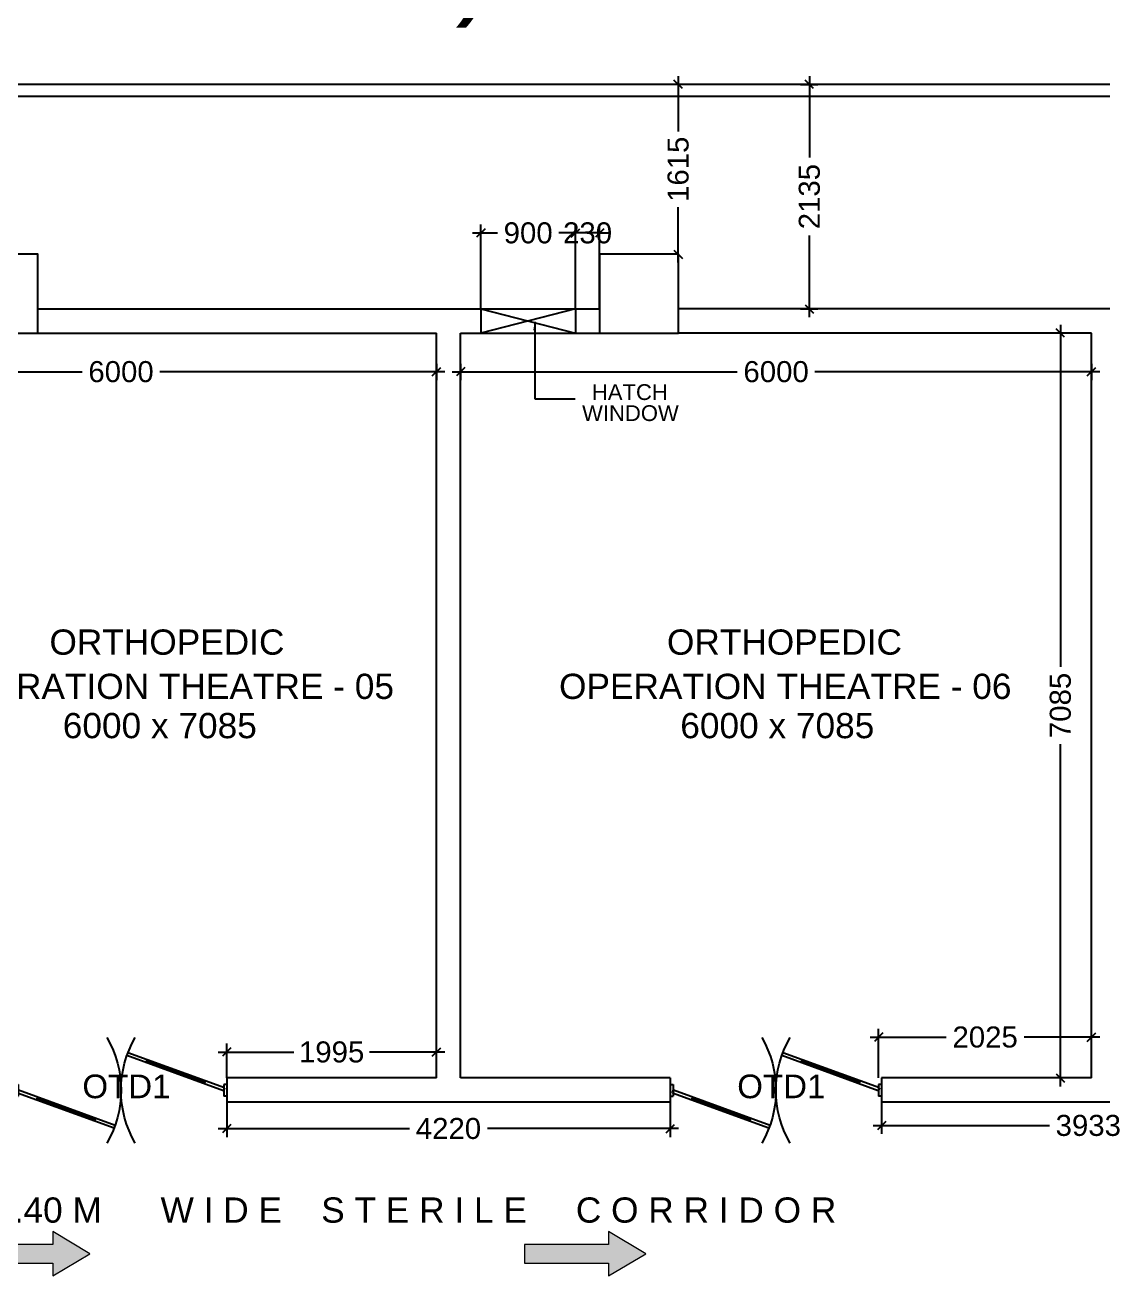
# Model space of a CAD drawing. Extents: x 7897917 to 8423973, y -6487334 to -6173396.
# Drawn here: x 7941431 to 7951683, y -6428613 to -6416714 of the extents above; entities that cross this region are included whole.
import ezdxf
from ezdxf.enums import TextEntityAlignment as Align

# ---------------------------------------------------------------- set-up
doc = ezdxf.new("R2010")
doc.units = 0
doc.header["$LTSCALE"] = 600
doc.header["$MEASUREMENT"] = 0
doc.header["$PDMODE"] = 35
doc.linetypes.add('DASHED', pattern=[0.75, 0.5, -0.25])
doc.layers.get('0').update_dxf_attribs({"linetype": 'CONTINUOUS'})
doc.layers.get('Defpoints').update_dxf_attribs({"linetype": 'CONTINUOUS'})
for name, color, linetype in [('DIM-TEXT', 8, 'CONTINUOUS'), ('DOOR', 32, 'CONTINUOUS'), ('joinery', 7, 'CONTINUOUS'), ('LA-column', 3, 'CONTINUOUS'), ('Room Dim', 1, 'CONTINUOUS'), ('TEXT', 6, 'CONTINUOUS'), ('TXT', 6, 'CONTINUOUS'), ('Walls', 7, 'CONTINUOUS'), ('Window', 4, 'CONTINUOUS'), ('Working Dim', 5, 'CONTINUOUS')]:
    doc.layers.add(name, color=color, linetype=linetype)
doc.styles.add('ari', font='arial.ttf')
doc.styles.add('ARIAL', font='arial.ttf')
doc.styles.add('RT', font='romant.shx')
doc.dimstyles.new('int. dim', dxfattribs={"dimtxt": 450, "dimasz": 80, "dimexe": 80, "dimexo": 0, "dimgap": 70, "dimtad": 0, "dimdec": 0, "dimzin": 12, "dimdsep": 46, "dimtxsty": 'ari', "dimblk": 'OBLIQUE', "dimcen": 2, "dimdle": 80, "dimclrd": 256, "dimclre": 256, "dimclrt": 6, "dimadec": 0, "dimazin": 0, "dimtfac": 1, "dimtdec": 0, "dimtix": 1, "dimtmove": 2, "dimatfit": 3, "dimfxl": 1, "dimtolj": 1, "dimtzin": 0, "dimlwd": -1, "dimlwe": -1, "dimarcsym": 0})
doc.dimstyles.new('TEXT', dxfattribs={"dimscale": 0, "dimtxt": 600, "dimasz": 300, "dimexe": 300, "dimexo": 30, "dimgap": 50, "dimtad": 0, "dimdec": 0, "dimzin": 0, "dimdsep": 46, "dimtxsty": 'RT', "dimblk": 'OBLIQUE', "dimcen": 0.09, "dimdle": 300, "dimclrd": 256, "dimclre": 256, "dimclrt": 170, "dimadec": 0, "dimazin": 0, "dimtfac": 1, "dimtdec": 0, "dimtofl": 0, "dimtmove": 2, "dimatfit": 3, "dimfxl": 1, "dimfrac": 2, "dimtolj": 1, "dimtzin": 0, "dimlwd": -1, "dimlwe": -1, "dimarcsym": 0})

# ---------------------------------------------------------------- blocks, each defined once
blk = doc.blocks.new('Z$W@#5624')
at = {"layer": 'DOOR'}
for p, q in [((19, 470), (840, 769)), ((28, 446), (849, 745)), ((188, 518), (680, 697)), ((676, 709), (685, 685)), ((0, 400), (0, 499)), ((0, 499), (25, 499)), ((19, 470), (28, 446)), ((25, 400), (25, 499)), ((183, 529), (192, 506)), ((1770, 453), (949, 154)), ((1779, 429), (957, 130)), ((1779, 429), (1770, 453)), ((1798, 499), (1773, 499)), ((1773, 400), (1773, 499)), ((1798, 400), (1798, 499)), ((0, 400), (25, 400)), ((1610, 381), (1117, 202)), ((1614, 369), (1606, 393)), ((1798, 400), (1773, 400)), ((1113, 214), (1122, 190))]:
    blk.add_line(p, q, dxfattribs=at)
at = {"layer": 'DOOR', "color": 145}
for centre, start_param, end_param in [((0, 449), 2.617994, 3.665191), ((1798, 449), -0.523599, 0.523599)]:
    blk.add_ellipse(centre, major_axis=(-899, 0), ratio=1, start_param=start_param, end_param=end_param, dxfattribs=at)
blk = doc.blocks.new('_Oblique')
at = {"color": 0, "linetype": 'ByBlock', "lineweight": -2}
blk.add_line((-0.5, -0.5), (0.5, 0.5), dxfattribs=at)
blk = doc.blocks.new('*D1501')
at = {"layer": 'Defpoints', "color": 0, "transparency": 16777216}
for p in [(7949577, -6426959, 13), (7953510, -6426959), (7953510, -6427182)]:
    blk.add_point(p, dxfattribs=at)
at = {"layer": 'Working Dim', "transparency": 16777216}
for p, q in [((7949577, -6426959), (7949577, -6427262)), ((7953510, -6426959), (7953510, -6427262)), ((7949497, -6427182), (7951175, -6427182)), ((7953590, -6427182), (7951912, -6427182))]:
    blk.add_line(p, q, dxfattribs=at)
at = {"layer": 'Working Dim', "transparency": 16777216, "xscale": 80, "yscale": 80, "zscale": 80, "rotation": 180}
blk.add_blockref('_Oblique', (7949577, -6427182), dxfattribs=at)
at = {"layer": 'Working Dim', "transparency": 16777216, "xscale": 80, "yscale": 80, "zscale": 80}
blk.add_blockref('_Oblique', (7953510, -6427182), dxfattribs=at)
at = {"layer": 'Working Dim', "color": 6, "transparency": 16777216, "insert": (7951543, -6427182), "char_height": 200, "attachment_point": 5, "style": 'ari'}
blk.add_mtext('\\A1;3933', dxfattribs=at)
blk = doc.blocks.new('*D1512')
at = {"layer": 'Defpoints', "color": 0, "transparency": 16777216}
for p in [(7945574, -6419938), (7945574, -6420012), (7951574, -6419938)]:
    blk.add_point(p, dxfattribs=at)
at = {"layer": 'Working Dim', "transparency": 16777216}
for p, q in [((7945494, -6420012), (7948205, -6420012)), ((7945574, -6419938), (7945574, -6420092)), ((7951654, -6420012), (7948943, -6420012)), ((7951574, -6419938), (7951574, -6420092))]:
    blk.add_line(p, q, dxfattribs=at)
at = {"layer": 'Working Dim', "transparency": 16777216, "xscale": 80, "yscale": 80, "zscale": 80, "rotation": 180}
blk.add_blockref('_Oblique', (7945574, -6420012), dxfattribs=at)
at = {"layer": 'Working Dim', "transparency": 16777216, "xscale": 80, "yscale": 80, "zscale": 80}
blk.add_blockref('_Oblique', (7951574, -6420012), dxfattribs=at)
at = {"layer": 'Working Dim', "color": 6, "transparency": 16777216, "insert": (7948574, -6420012), "char_height": 200, "attachment_point": 5, "style": 'ari'}
blk.add_mtext('\\A1;6000', dxfattribs=at)
blk = doc.blocks.new('*D1513')
at = {"layer": 'Defpoints', "color": 0, "transparency": 16777216}
for p in [(7951574, -6419644), (7951278, -6426729), (7951574, -6426729)]:
    blk.add_point(p, dxfattribs=at)
at = {"layer": 'Working Dim', "transparency": 16777216}
for p, q in [((7951574, -6419644), (7951198, -6419644)), ((7951278, -6419564), (7951278, -6422818)), ((7951278, -6426809), (7951278, -6423555)), ((7951574, -6426729), (7951198, -6426729))]:
    blk.add_line(p, q, dxfattribs=at)
at = {"layer": 'Working Dim', "transparency": 16777216, "xscale": 80, "yscale": 80, "zscale": 80}
for p, rotation in [((7951278, -6419644), 90), ((7951278, -6426729), 270)]:
    blk.add_blockref('_Oblique', p, dxfattribs=dict(at, rotation=rotation))
at = {"layer": 'Working Dim', "color": 6, "transparency": 16777216, "insert": (7951278, -6423186), "char_height": 200, "attachment_point": 5, "rotation": 90, "style": 'ari'}
blk.add_mtext('\\A1;7085', dxfattribs=at)
blk = doc.blocks.new('*D1514')
at = {"layer": 'Defpoints', "color": 0, "transparency": 16777216}
for p in [(7939344, -6419938), (7939344, -6420012), (7945344, -6419938)]:
    blk.add_point(p, dxfattribs=at)
at = {"layer": 'Working Dim', "transparency": 16777216}
for p, q in [((7939264, -6420012), (7941975, -6420012)), ((7939344, -6419938), (7939344, -6420092)), ((7945424, -6420012), (7942713, -6420012)), ((7945344, -6419938), (7945344, -6420092))]:
    blk.add_line(p, q, dxfattribs=at)
at = {"layer": 'Working Dim', "transparency": 16777216, "xscale": 80, "yscale": 80, "zscale": 80, "rotation": 180}
blk.add_blockref('_Oblique', (7939344, -6420012), dxfattribs=at)
at = {"layer": 'Working Dim', "transparency": 16777216, "xscale": 80, "yscale": 80, "zscale": 80}
blk.add_blockref('_Oblique', (7945344, -6420012), dxfattribs=at)
at = {"layer": 'Working Dim', "color": 6, "transparency": 16777216, "insert": (7942344, -6420012), "char_height": 200, "attachment_point": 5, "style": 'ari'}
blk.add_mtext('\\A1;6000', dxfattribs=at)
blk = doc.blocks.new('A$C6C0004E6')
at = {"layer": 'DOOR', "color": 161, "linetype": 'Continuous'}
for p, q in [((-900, 0), (-900, 230)), ((0, 0), (0, 230))]:
    blk.add_line(p, q, dxfattribs=at)
at = {"layer": 'DOOR', "color": 161, "linetype": 'DASHED', "ltscale": 500}
for p, q in [((-900, 0), (0, 230)), ((0, 0), (-900, 230))]:
    blk.add_line(p, q, dxfattribs=at)
blk = doc.blocks.new('*D1517')
at = {"layer": 'Defpoints', "color": 0, "transparency": 16777216}
for p in [(7943349, -6426959), (7947567, -6426959), (7947567, -6427211)]:
    blk.add_point(p, dxfattribs=at)
at = {"layer": 'Working Dim', "transparency": 16777216}
for p, q in [((7943349, -6426959), (7943349, -6427291)), ((7947567, -6426959), (7947567, -6427291)), ((7943269, -6427211), (7945086, -6427211)), ((7947647, -6427211), (7945830, -6427211))]:
    blk.add_line(p, q, dxfattribs=at)
at = {"layer": 'Working Dim', "transparency": 16777216, "xscale": 80, "yscale": 80, "zscale": 80, "rotation": 180}
blk.add_blockref('_Oblique', (7943349, -6427211), dxfattribs=at)
at = {"layer": 'Working Dim', "transparency": 16777216, "xscale": 80, "yscale": 80, "zscale": 80}
blk.add_blockref('_Oblique', (7947567, -6427211), dxfattribs=at)
at = {"layer": 'Working Dim', "color": 6, "transparency": 16777216, "insert": (7945458, -6427211), "char_height": 200, "attachment_point": 5, "style": 'ari'}
blk.add_mtext('\\A1;4220', dxfattribs=at)
blk = doc.blocks.new('*D1633')
at = {"layer": 'Defpoints', "color": 0, "transparency": 16777216}
for p in [(7949549, -6426341), (7949549, -6426729), (7951574, -6426729)]:
    blk.add_point(p, dxfattribs=at)
at = {"layer": 'Working Dim', "transparency": 16777216}
for p, q in [((7949469, -6426341), (7950190, -6426341)), ((7949549, -6426729), (7949549, -6426261)), ((7951654, -6426341), (7950933, -6426341)), ((7951574, -6426729), (7951574, -6426261))]:
    blk.add_line(p, q, dxfattribs=at)
at = {"layer": 'Working Dim', "transparency": 16777216, "xscale": 80, "yscale": 80, "zscale": 80, "rotation": 180}
blk.add_blockref('_Oblique', (7949549, -6426341), dxfattribs=at)
at = {"layer": 'Working Dim', "transparency": 16777216, "xscale": 80, "yscale": 80, "zscale": 80}
blk.add_blockref('_Oblique', (7951574, -6426341), dxfattribs=at)
at = {"layer": 'Working Dim', "color": 6, "transparency": 16777216, "insert": (7950562, -6426341), "char_height": 200, "attachment_point": 5, "style": 'ari'}
blk.add_mtext('\\A1;2025', dxfattribs=at)
blk = doc.blocks.new('*D1634')
at = {"layer": 'Defpoints', "color": 0, "transparency": 16777216}
for p in [(7943349, -6426483), (7943349, -6426729), (7945344, -6426729)]:
    blk.add_point(p, dxfattribs=at)
at = {"layer": 'Working Dim', "transparency": 16777216}
for p, q in [((7943349, -6426729), (7943349, -6426403)), ((7945344, -6426729), (7945344, -6426403)), ((7943269, -6426483), (7943987, -6426483)), ((7945424, -6426483), (7944707, -6426483))]:
    blk.add_line(p, q, dxfattribs=at)
at = {"layer": 'Working Dim', "transparency": 16777216, "xscale": 80, "yscale": 80, "zscale": 80, "rotation": 180}
blk.add_blockref('_Oblique', (7943349, -6426483), dxfattribs=at)
at = {"layer": 'Working Dim', "transparency": 16777216, "xscale": 80, "yscale": 80, "zscale": 80}
blk.add_blockref('_Oblique', (7945344, -6426483), dxfattribs=at)
at = {"layer": 'Working Dim', "color": 6, "transparency": 16777216, "insert": (7944347, -6426483), "char_height": 200, "attachment_point": 5, "style": 'ari'}
blk.add_mtext('\\A1;1995', dxfattribs=at)
blk = doc.blocks.new('*D1641')
at = {"layer": 'Defpoints', "color": 0, "transparency": 16777216}
for p in [(7946666, -6418692), (7946666, -6419414), (7946896, -6419414, 2)]:
    blk.add_point(p, dxfattribs=at)
at = {"layer": 'Working Dim', "transparency": 16777216}
for p, q in [((7946666, -6418692), (7946586, -6418692)), ((7946666, -6419414), (7946666, -6418612)), ((7946896, -6418692), (7946666, -6418692)), ((7946896, -6419414), (7946896, -6418612)), ((7946896, -6418692), (7946976, -6418692))]:
    blk.add_line(p, q, dxfattribs=at)
at = {"layer": 'Working Dim', "transparency": 16777216, "xscale": 80, "yscale": 80, "zscale": 80}
blk.add_blockref('_Oblique', (7946666, -6418692), dxfattribs=at)
at = {"layer": 'Working Dim', "transparency": 16777216, "xscale": 80, "yscale": 80, "zscale": 80, "rotation": 180}
blk.add_blockref('_Oblique', (7946896, -6418692), dxfattribs=at)
at = {"layer": 'Working Dim', "color": 6, "transparency": 16777216, "insert": (7946781, -6418692), "char_height": 200, "attachment_point": 5, "style": 'ari'}
blk.add_mtext('\\A1;230', dxfattribs=at)
blk = doc.blocks.new('*D1642')
at = {"layer": 'Defpoints', "color": 0, "transparency": 16777216}
for p in [(7945766, -6418692), (7945766, -6419414), (7946666, -6419414)]:
    blk.add_point(p, dxfattribs=at)
at = {"layer": 'Working Dim', "transparency": 16777216}
for p, q in [((7945686, -6418692), (7945926, -6418692)), ((7945766, -6419414), (7945766, -6418612)), ((7946746, -6418692), (7946507, -6418692)), ((7946666, -6419414), (7946666, -6418612))]:
    blk.add_line(p, q, dxfattribs=at)
at = {"layer": 'Working Dim', "transparency": 16777216, "xscale": 80, "yscale": 80, "zscale": 80, "rotation": 180}
blk.add_blockref('_Oblique', (7945766, -6418692), dxfattribs=at)
at = {"layer": 'Working Dim', "transparency": 16777216, "xscale": 80, "yscale": 80, "zscale": 80}
blk.add_blockref('_Oblique', (7946666, -6418692), dxfattribs=at)
at = {"layer": 'Working Dim', "color": 6, "transparency": 16777216, "insert": (7946216, -6418692), "char_height": 200, "attachment_point": 5, "style": 'ari'}
blk.add_mtext('\\A1;900', dxfattribs=at)
blk = doc.blocks.new('*D1821')
at = {"layer": 'Defpoints', "color": 0, "linetype": 'Continuous', "transparency": 16777216}
for p in [(7959984, -6414245, -12), (7918924, -6414395, -14), (7959984, -6416219)]:
    blk.add_point(p, dxfattribs=at)
at = {"layer": 'DIM-TEXT', "transparency": 16777216}
for p, q in [((7959984, -6414245), (7959984, -6416519)), ((7918924, -6414395), (7918924, -6416519)), ((7918624, -6416219), (7933009, -6416219)), ((7960284, -6416219), (7945899, -6416219))]:
    blk.add_line(p, q, dxfattribs=at)
at = {"layer": 'DIM-TEXT', "linetype": 'Continuous', "transparency": 16777216, "xscale": 300, "yscale": 300, "zscale": 300, "rotation": 180}
blk.add_blockref('_Oblique', (7918924, -6416219), dxfattribs=at)
at = {"layer": 'DIM-TEXT', "linetype": 'Continuous', "transparency": 16777216, "xscale": 300, "yscale": 300, "zscale": 300}
blk.add_blockref('_Oblique', (7959984, -6416219), dxfattribs=at)
at = {"layer": 'DIM-TEXT', "color": 170, "linetype": 'Continuous', "transparency": 16777216, "insert": (7939454, -6416219), "char_height": 750, "attachment_point": 5, "style": 'ari'}
blk.add_mtext("\\A1;{\\H1.067x;O.T.COMPLEX ( 6 OT 's )}", dxfattribs=at)
blk = doc.blocks.new('A$C279266B1')
at = {"lineweight": 0}
h = blk.add_hatch(color=3, dxfattribs=at)
h.set_gradient(color1=(55, 181, 38), color2=(106, 220, 91), rotation=90, one_color=1, tint=0.61, name='CYLINDER')
h.paths.add_polyline_path([(0, -88), (-798, -88), (-798, -211), (-1152, 0), (-798, 211), (-798, 88), (0, 88)])
at = {"color": 7, "lineweight": 0, "flags": 128}
blk.add_lwpolyline([(0, -88), (-798, -88), (-798, -211), (-1152, 0), (-798, 211), (-798, 88), (0, 88), (0, -88)], dxfattribs=at)
blk = doc.blocks.new('*D2374')
at = {"layer": 'Defpoints', "color": 0, "transparency": 16777216}
for p in [(7948807, -6417279), (7948891, -6417279), (7948807, -6419414)]:
    blk.add_point(p, dxfattribs=at)
at = {"layer": 'Working Dim', "transparency": 16777216}
for p, q in [((7948807, -6417279), (7948971, -6417279)), ((7948891, -6417199), (7948891, -6417975)), ((7948891, -6419494), (7948891, -6418717)), ((7948807, -6419414), (7948971, -6419414))]:
    blk.add_line(p, q, dxfattribs=at)
at = {"layer": 'Working Dim', "transparency": 16777216, "xscale": 80, "yscale": 80, "zscale": 80}
for p, rotation in [((7948891, -6417279), 90), ((7948891, -6419414), 270)]:
    blk.add_blockref('_Oblique', p, dxfattribs=dict(at, rotation=rotation))
at = {"layer": 'Working Dim', "color": 6, "transparency": 16777216, "insert": (7948891, -6418346), "char_height": 200, "attachment_point": 5, "rotation": 90, "style": 'ari'}
blk.add_mtext('\\A1;2135', dxfattribs=at)
blk = doc.blocks.new('*D2375')
at = {"layer": 'Defpoints', "color": 0, "transparency": 16777216}
for p in [(7947643, -6417279), (7947646, -6417279), (7947646, -6418894, 5)]:
    blk.add_point(p, dxfattribs=at)
at = {"layer": 'Working Dim', "transparency": 16777216}
for p, q in [((7947646, -6417279), (7947563, -6417279)), ((7947643, -6417199), (7947643, -6417726)), ((7947643, -6418974), (7947643, -6418446)), ((7947646, -6418894), (7947563, -6418894))]:
    blk.add_line(p, q, dxfattribs=at)
at = {"layer": 'Working Dim', "transparency": 16777216, "xscale": 80, "yscale": 80, "zscale": 80}
for p, rotation in [((7947643, -6417279), 90), ((7947643, -6418894), 270)]:
    blk.add_blockref('_Oblique', p, dxfattribs=dict(at, rotation=rotation))
at = {"layer": 'Working Dim', "color": 6, "transparency": 16777216, "insert": (7947643, -6418086), "char_height": 200, "attachment_point": 5, "rotation": 90, "style": 'ari'}
blk.add_mtext('\\A1;1615', dxfattribs=at)

msp = doc.modelspace()

# ---------------------------------------------------------------- linework, layer by layer
at = {"layer": 'LA-column', "color": 2, "flags": 128}
for points, elevation in [([(7940802.046, -6419643.722), (7941552.046, -6419643.722), (7941552.046, -6418893.722), (7940802.046, -6418893.722)], 2.092), ([(7946896.043, -6419643.706), (7947646.043, -6419643.706), (7947646.043, -6418893.706), (7946896.043, -6418893.706)], 5.131)]:
    msp.add_lwpolyline(points, close=True, dxfattribs=dict(at, elevation=elevation))
at = {"layer": 'Walls', "linetype": 'Continuous'}
for p, q in [((7941549.954, -6419413.726), (7946895.954, -6419413.726)), ((7952989.954, -6419413.726), (7947644.954, -6419413.726)), ((7941549.954, -6419643.726), (7945344.043, -6419643.709)), ((7945344.043, -6426728.734), (7945344.043, -6419643.709)), ((7945574.043, -6419643.709), (7946895.954, -6419643.726)), ((7945574.043, -6426728.734), (7945574.043, -6419643.709)), ((7951574.043, -6419643.726), (7947644.954, -6419643.726)), ((7951574.043, -6426728.683), (7951574.043, -6419643.709)), ((7945344.043, -6426728.734), (7943349.043, -6426728.734)), ((7943349.043, -6426728.734), (7943349.043, -6426958.734)), ((7947567.043, -6426728.734), (7945574.043, -6426728.734)), ((7947567.043, -6426728.734), (7947567.043, -6426958.734)), ((7951574.043, -6426728.683), (7949577.043, -6426728.734)), ((7949577.043, -6426728.734), (7949577.043, -6426958.734)), ((7947567.043, -6426958.734), (7943349.043, -6426958.734)), ((7953509.954, -6426958.734), (7949577.043, -6426958.734))]:
    msp.add_line(p, q, dxfattribs=at)
at = {"layer": 'Walls'}
for points in [[(7959604.137, -6417278.709), (7923839.147, -6417278.709), (7923838.955, -6418433.76)], [(7959719.137, -6417393.709), (7923954.147, -6417393.709), (7923953.878, -6418893.727)]]:
    msp.add_lwpolyline(points, dxfattribs=at)

# ---------------------------------------------------------------- block references
at = {"layer": 'DOOR', "linetype": 'Continuous', "xscale": -1.118059320375323, "yscale": 1.118059319444001, "zscale": 1.11805931950563, "rotation": 180}
for p in [(7941339.043, -6426344.567), (7947567.043, -6426344.567)]:
    msp.add_blockref('Z$W@#5624', p, dxfattribs=at)
at = {"layer": 'Room Dim', "color": 3, "lineweight": 0, "xscale": -1}
for p in [(7940896.217, -6428401.939), (7946181.8, -6428401.939)]:
    msp.add_blockref('A$C279266B1', p, dxfattribs=at)
at = {"layer": 'Window', "linetype": 'Continuous', "rotation": 180}
msp.add_blockref('A$C6C0004E6', (7945766.122, -6419413.726), dxfattribs=at)

# ---------------------------------------------------------------- texts
at = {"layer": 'joinery', "style": 'ari'}
for p in [(7941976.468, -6426921.896, -8.455), (7948204.468, -6426921.896, -8.455)]:
    msp.add_text('OTD1', height=225, dxfattribs=at).set_placement(p)
at = {"layer": 'Room Dim', "style": 'ARIAL'}
for p in [(7942712.766, -6423497.596), (7948585.401, -6423497.596)]:
    msp.add_text('6000 x 7085', height=240, dxfattribs=at).set_placement(p, align=Align.CENTER)
at = {"layer": 'TEXT', "color": 7, "style": 'ARIAL'}
for s, height, p in [('HATCH ', 150, (7947212.284, -6420280.502)), ('WINDOW', 150, (7947188.613, -6420480.433)), ('ORTHOPEDIC', 240, (7942780.9, -6422703.291)), ('ORTHOPEDIC', 240, (7948653.535, -6422703.291)), ('OPERATION THEATRE - 05', 240, (7942788.594, -6423124.224)), ('OPERATION THEATRE - 06', 240, (7948661.229, -6423124.224))]:
    msp.add_text(s, height=height, dxfattribs=at).set_placement(p, align=Align.CENTER)
at = {"layer": 'TXT', "color": 7, "style": 'ARIAL'}
msp.add_text('2.40 M      W I D E    S T E R I L E     C O R R I D O R', height=240, dxfattribs=at).set_placement((7945141.626, -6428105.663), align=Align.CENTER)

# ---------------------------------------------------------------- dimensions: what is measured, and where the dimension line sits
at = {"layer": 'DIM-TEXT', "linetype": 'Continuous'}
dim = msp.add_linear_dim(base=(7959983.785, -6416218.984, 11.758), p1=(7918923.735, -6414394.63, -2.39), p2=(7959983.785, -6414244.631, -0.107), text="{\\H1.067x;O.T.COMPLEX ( 6 OT 's )}", dimstyle='TEXT', override={"dimscale": 1, "dimtxt": 750, "dimexo": 0, "dimtxsty": 'ari'}, dxfattribs=at)
dim.commit()
dim.dimension.update_dxf_attribs({"geometry": '*D1821', "text_midpoint": (7939453.76, -6416218.984, 11.758)})
at = {"layer": 'Working Dim'}
for base, p1, p2, angle, override, picture, middle in [((7947642.657, -6417278.709), (7947646.043, -6418893.706, 5.131), (7947646.043, -6417278.709), 90, {"dimtxt": 200, "dimarcsym": 1}, '*D2375', (7947642.657, -6418086.207)), ((7948890.783, -6417278.709), (7948806.71, -6419413.726), (7948806.71, -6417278.709), 90, {"dimtxt": 200, "dimarcsym": 1}, '*D2374', (7948890.783, -6418346.217)), ((7945766.122, -6418692.261), (7946666.122, -6419413.71), (7945766.122, -6419413.726), 180, {"dimtxt": 200, "dimarcsym": 1}, '*D1642', (7946216.122, -6418692.261)), ((7946666.122, -6418692.261), (7946896.046, -6419413.71, 2.283), (7946666.122, -6419413.71), 180, {"dimtxt": 200, "dimarcsym": 1}, '*D1641', (7946781.084, -6418692.261)), ((7951278.092, -6426728.683), (7951574.043, -6419643.709), (7951574.043, -6426728.683), 90, {"dimtxt": 200}, '*D1513', (7951278.092, -6423186.196)), ((7949549.127, -6426340.94), (7951574.043, -6426728.683), (7949549.127, -6426728.683), 180, {"dimtxt": 200, "dimarcsym": 1}, '*D1633', (7950561.585, -6426340.94)), ((7943349.043, -6426483.047), (7945344.043, -6426728.734), (7943349.043, -6426728.734), 180, {"dimtxt": 200, "dimarcsym": 1}, '*D1634', (7944346.543, -6426483.047))]:
    dim = msp.add_linear_dim(base=base, p1=p1, p2=p2, angle=angle, dimstyle='int. dim', override=override, dxfattribs=at)
    dim.commit()
    dim.dimension.update_dxf_attribs({"geometry": picture, "text_midpoint": middle})
for base, p1, p2, picture, middle in [((7939344.043, -6420011.744), (7945344.043, -6419937.548), (7939344.043, -6419937.548), '*D1514', (7942344.043, -6420011.744)), ((7945574.043, -6420011.744), (7951574.043, -6419937.548), (7945574.043, -6419937.548), '*D1512', (7948574.043, -6420011.744)), ((7953509.954, -6427181.869), (7949577.043, -6426958.734, 13.302), (7953509.954, -6426958.734), '*D1501', (7951543.499, -6427181.869))]:
    dim = msp.add_linear_dim(base=base, p1=p1, p2=p2, dimstyle='int. dim', override={"dimtxt": 200}, dxfattribs=at)
    dim.commit()
    dim.dimension.update_dxf_attribs({"geometry": picture, "text_midpoint": middle})
dim = msp.add_linear_dim(base=(7947567.043, -6427210.6), p1=(7943349.043, -6426958.734), p2=(7947567.043, -6426958.734), text='4220', dimstyle='int. dim', override={"dimtxt": 200}, dxfattribs=at)
dim.commit()
dim.dimension.update_dxf_attribs({"geometry": '*D1517', "text_midpoint": (7945458.043, -6427210.6)})

# ---------------------------------------------------------------- leaders
msp.add_leader([(7946277.994, -6419536.366), (7946277.994, -6420268.914), (7946664.602, -6420268.914)], dimstyle='int. dim', override={"dimtxt": 200, "dimgap": 70, "dimtad": 0, "dimarcsym": 1}, dxfattribs=at)

doc.saveas('drawing.dxf')
